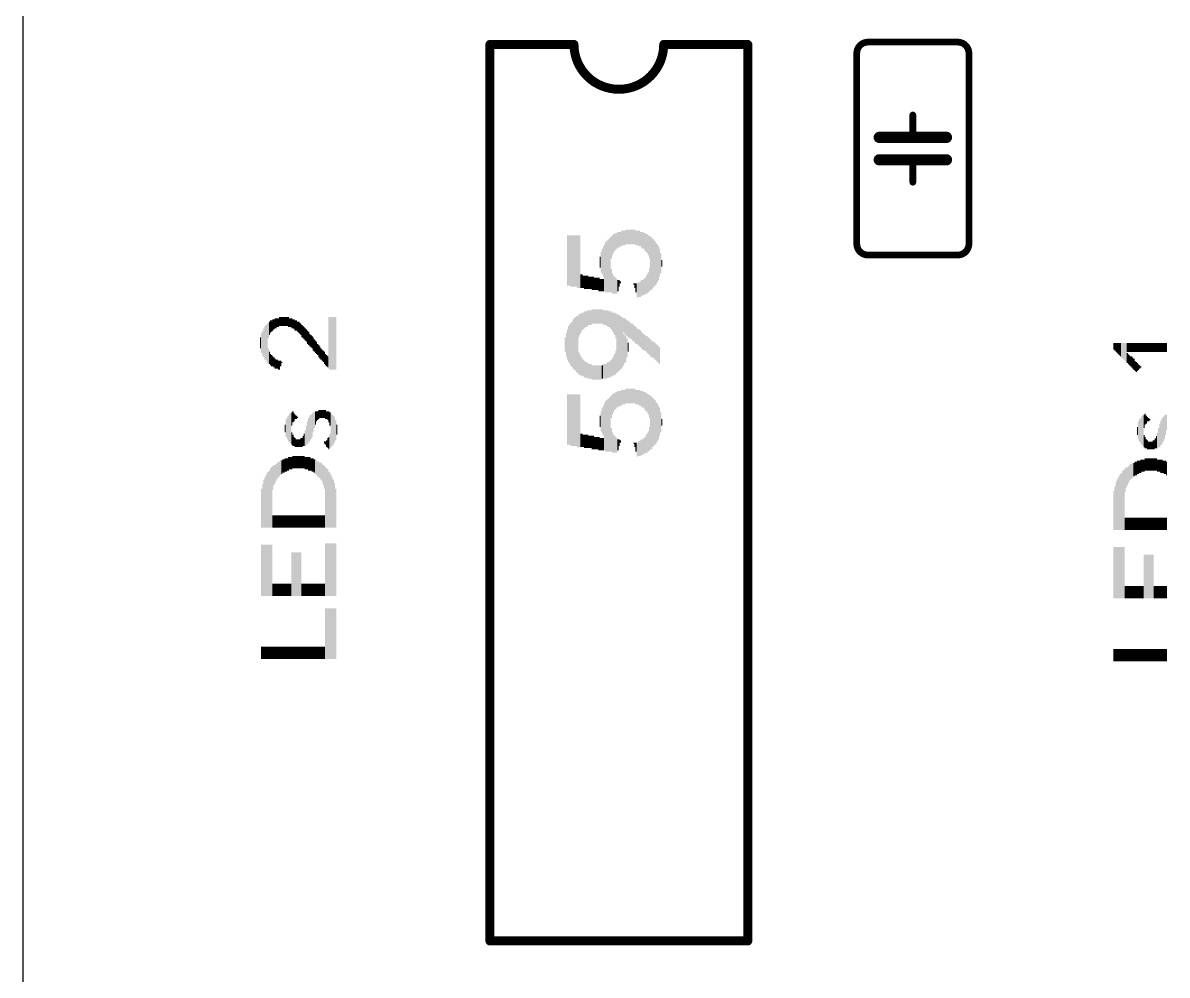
# Model space of a CAD drawing. Extents: x -5 to 130, y -14 to 61.
# Drawn here: x -5 to 20.92, y 23.96 to 45.55 of the extents above; entities that cross this region are included whole.
import ezdxf

# ---------------------------------------------------------------- set-up
doc = ezdxf.new("R2010")
doc.units = 0
for name, color, linetype in [('20', 178, 'CONTINUOUS'), ('21', 251, 'CONTINUOUS'), ('51', 251, 'CONTINUOUS')]:
    doc.layers.add(name, color=color, linetype=linetype)

# ---------------------------------------------------------------- blocks, each defined once
blk = doc.blocks.new('RECT')
blk.add_solid([(-0.5, -0.5), (0.5, -0.5), (-0.5, 0.5), (0.5, 0.5)])

msp = doc.modelspace()

# ---------------------------------------------------------------- linework, layer by layer
at = {"layer": '20'}
msp.add_line((-5, 60), (-5, -3), dxfattribs=at)
at = {"layer": '21'}
for points, const_width in [([(5.579, 45.06), (5.579, 24.74)], 0.2032), ([(5.579, 45.06), (7.484, 45.06)], 0.2032), ([(11.421, 45.06), (9.516, 45.06)], 0.2032), ([(11.421, 24.74), (11.421, 45.06)], 0.2032), ([(14.144, 45.113), (16.176, 45.113)], 0.1524), ([(13.89, 40.541), (13.89, 44.859)], 0.1524), ([(16.43, 44.859), (16.43, 40.541)], 0.1524), ([(15.16, 42.954), (14.398, 42.954)], 0.254), ([(15.16, 42.954), (15.922, 42.954)], 0.254), ([(15.16, 43.081), (15.16, 42.954)], 0.1524), ([(14.398, 42.446), (15.16, 42.446)], 0.254), ([(15.16, 42.446), (15.922, 42.446)], 0.254), ([(15.16, 42.446), (15.16, 42.319)], 0.1524), ([(14.144, 40.287), (16.176, 40.287)], 0.1524), ([(11.421, 24.74), (5.579, 24.74)], 0.2032)]:
    msp.add_lwpolyline(points, dxfattribs=dict(at, const_width=const_width))
for points, const_width in [([(5.6298, 45.06, 1), (5.5282, 45.06)], 0.1016), ([(5.579, 45.1108, 1), (5.579, 45.0092)], 0.1016), ([(7.484, 45.06, 1), (9.516, 45.06)], 0.2032), ([(7.5348, 45.06, 1), (7.4332, 45.06)], 0.1016), ([(7.484, 45.0092, 1), (7.484, 45.1108)], 0.1016), ([(9.516, 45.1108, 1), (9.516, 45.0092)], 0.1016), ([(9.5668, 45.06, 1), (9.4652, 45.06)], 0.1016), ([(11.4718, 45.06, 1), (11.3702, 45.06)], 0.1016), ([(11.421, 45.0092, 1), (11.421, 45.1108)], 0.1016), ([(14.144, 45.113, 0.4142), (13.89, 44.859)], 0.1524), ([(14.144, 45.1511, 1), (14.144, 45.0749)], 0.0762), ([(14.144, 45.0749, 1), (14.144, 45.1511)], 0.0762), ([(16.43, 44.859, 0.4142), (16.176, 45.113)], 0.1524), ([(16.176, 45.1511, 1), (16.176, 45.0749)], 0.0762), ([(16.176, 45.0749, 1), (16.176, 45.1511)], 0.0762), ([(13.9281, 44.859, 1), (13.8519, 44.859)], 0.0762), ([(13.8519, 44.859, 1), (13.9281, 44.859)], 0.0762), ([(16.4681, 44.859, 1), (16.3919, 44.859)], 0.0762), ([(16.3919, 44.859, 1), (16.4681, 44.859)], 0.0762), ([(14.398, 43.0175, 1), (14.398, 42.8905)], 0.127), ([(15.16, 43.0175, 1), (15.16, 42.8905)], 0.127), ([(15.1981, 43.081, 1), (15.1219, 43.081)], 0.0762), ([(15.16, 42.8905, 1), (15.16, 43.0175)], 0.127), ([(15.922, 42.8905, 1), (15.922, 43.0175)], 0.127), ([(15.1219, 42.954, 1), (15.1981, 42.954)], 0.0762), ([(14.398, 42.5095, 1), (14.398, 42.3825)], 0.127), ([(15.16, 42.5095, 1), (15.16, 42.3825)], 0.127), ([(15.1981, 42.446, 1), (15.1219, 42.446)], 0.0762), ([(15.16, 42.3825, 1), (15.16, 42.5095)], 0.127), ([(15.922, 42.3825, 1), (15.922, 42.5095)], 0.127), ([(15.1219, 42.319, 1), (15.1981, 42.319)], 0.0762), ([(13.89, 40.541, 0.4142), (14.144, 40.287)], 0.1524), ([(13.9281, 40.541, 1), (13.8519, 40.541)], 0.0762), ([(13.8519, 40.541, 1), (13.9281, 40.541)], 0.0762), ([(16.176, 40.287, 0.4142), (16.43, 40.541)], 0.1524), ([(16.4681, 40.541, 1), (16.3919, 40.541)], 0.0762), ([(16.3919, 40.541, 1), (16.4681, 40.541)], 0.0762), ([(14.144, 40.3251, 1), (14.144, 40.2489)], 0.0762), ([(14.144, 40.2489, 1), (14.144, 40.3251)], 0.0762), ([(16.176, 40.3251, 1), (16.176, 40.2489)], 0.0762), ([(16.176, 40.2489, 1), (16.176, 40.3251)], 0.0762), ([(5.579, 24.7908, 1), (5.579, 24.6892)], 0.1016), ([(5.5282, 24.74, 1), (5.6298, 24.74)], 0.1016), ([(11.3702, 24.74, 1), (11.4718, 24.74)], 0.1016), ([(11.421, 24.6892, 1), (11.421, 24.7908)], 0.1016)]:
    msp.add_lwpolyline(points, format="xyb", dxfattribs=dict(at, const_width=const_width))
at = {"layer": '51', "const_width": 0.1524}
for points in [[(15.16, 43.462), (15.16, 43.081)], [(15.16, 42.319), (15.16, 41.938)]]:
    msp.add_lwpolyline(points, dxfattribs=at)
at = {"layer": '51', "const_width": 0.0762}
for points in [[(15.1981, 43.462, 1), (15.1219, 43.462)], [(15.1219, 43.081, 1), (15.1981, 43.081)], [(15.1981, 42.319, 1), (15.1219, 42.319)], [(15.1219, 41.938, 1), (15.1981, 41.938)]]:
    msp.add_lwpolyline(points, format="xyb", dxfattribs=at)

# ---------------------------------------------------------------- block references
at = {"layer": '21', "yscale": 0.0254, "rotation": 90}
for p, xscale in [((7.3388, 40.1644), 1.143), ((7.3642, 40.1644), 1.143), ((7.3896, 40.1644), 1.143), ((7.415, 40.1517), 1.1684), ((7.4404, 40.1517), 1.1684), ((7.4658, 40.1517), 1.1684), ((7.4912, 40.1517), 1.1684), ((7.5166, 40.1517), 1.1684), ((7.542, 40.1517), 1.1684), ((7.5674, 40.139), 1.1938), ((7.5928, 40.139), 1.1938), ((7.6182, 40.139), 1.1938), ((8.3294, 40.4565), 0.508), ((8.3548, 40.5073), 0.4572), ((8.3802, 40.5454), 0.4318), ((8.4056, 40.5708), 0.381), ((8.431, 40.5962), 0.381), ((8.4564, 40.6089), 0.3556), ((8.4818, 40.6343), 0.3556), ((8.5072, 40.6343), 0.3556), ((8.5326, 40.647), 0.3302), ((8.558, 40.6597), 0.3556), ((8.5834, 40.6724), 0.3302), ((8.6088, 40.6724), 0.3302), ((8.6342, 40.6724), 0.3302), ((8.6596, 40.6978), 0.3302), ((8.685, 40.6978), 0.3302), ((8.7104, 40.6978), 0.3302), ((8.7358, 40.6978), 0.3302), ((8.7612, 40.6978), 0.3302), ((8.7866, 40.6978), 0.3302), ((8.812, 40.6978), 0.3302), ((8.8374, 40.6978), 0.3302), ((8.8628, 40.6978), 0.3302), ((8.8882, 40.6724), 0.3302), ((8.9136, 40.6724), 0.3302), ((8.939, 40.6724), 0.3302), ((8.9644, 40.6597), 0.3556), ((8.9898, 40.647), 0.3302), ((9.0152, 40.6343), 0.3556), ((9.0406, 40.6216), 0.381), ((9.066, 40.6089), 0.3556), ((9.0914, 40.5835), 0.4064), ((9.1168, 40.5581), 0.4064), ((9.1422, 40.5454), 0.4318), ((9.1676, 40.5073), 0.4572), ((9.193, 40.4565), 0.508), ((9.2184, 40.1009), 1.2192), ((8.1516, 40.139), 0.6858), ((8.177, 39.9993), 1.0668), ((8.2024, 40.012), 1.143), ((8.2278, 40.0247), 1.1684), ((8.2532, 40.0374), 1.1938), ((8.2786, 40.0501), 1.2192), ((8.304, 40.0628), 1.2446), ((9.2438, 40.0882), 1.1938), ((9.2692, 40.1009), 1.1176), ((9.2946, 40.1009), 1.0668), ((9.32, 40.1009), 1.016), ((9.3454, 40.0882), 0.9398), ((9.3708, 40.1009), 0.8636), ((9.3962, 40.1009), 0.762), ((8.0754, 40.1263), 0.254), ((8.1008, 40.1263), 0.4572), ((8.1262, 40.139), 0.5842), ((9.4216, 40.1136), 0.635), ((9.447, 40.1009), 0.4572), ((9.4724, 40.1009), 0.1524), ((8.3294, 39.7072), 0.5334), ((9.193, 39.7326), 0.5334), ((7.6436, 39.6945), 0.3048), ((7.669, 39.6945), 0.3048), ((7.6944, 39.6818), 0.2794), ((7.7198, 39.6691), 0.3048), ((7.7452, 39.6691), 0.3048), ((7.7706, 39.6691), 0.3048), ((7.796, 39.6691), 0.3048), ((7.8214, 39.6564), 0.2794), ((7.8468, 39.6564), 0.2794), ((7.8722, 39.6564), 0.2794), ((7.8976, 39.6437), 0.3048), ((7.923, 39.6437), 0.3048), ((7.9484, 39.631), 0.2794), ((7.9738, 39.631), 0.2794), ((7.9992, 39.631), 0.2794), ((8.0246, 39.631), 0.2794), ((8.05, 39.6183), 0.3048), ((8.0754, 39.6056), 0.2794), ((8.1008, 39.6056), 0.2794), ((8.1262, 39.6056), 0.2794), ((8.1516, 39.6056), 0.2794), ((8.3548, 39.6437), 0.4572), ((8.3802, 39.6183), 0.4064), ((8.4056, 39.6056), 0.381), ((8.431, 39.5929), 0.3556), ((8.4564, 39.5802), 0.3302), ((8.4818, 39.5929), 0.254), ((8.5072, 39.6437), 0.1524), ((8.5326, 39.6691), 0.0508), ((8.939, 39.504), 0.3302), ((8.9644, 39.504), 0.3302), ((8.9898, 39.5167), 0.3556), ((9.0152, 39.5421), 0.3556), ((9.0406, 39.5421), 0.3556), ((9.066, 39.5675), 0.3556), ((9.0914, 39.5802), 0.381), ((9.1168, 39.6183), 0.4064), ((9.1422, 39.631), 0.4318), ((9.1676, 39.6691), 0.4572), ((8.8374, 39.631), 0.0254), ((8.8628, 39.5929), 0.1016), ((8.8882, 39.5421), 0.2032), ((8.9136, 39.4786), 0.3302), ((0.8142, 38.7797), 0.2032), ((0.8396, 38.7797), 0.2032), ((0.865, 38.7797), 0.2032), ((0.8904, 38.7797), 0.2032), ((0.9158, 38.7797), 0.2032), ((0.9412, 38.7797), 0.2032), ((0.9666, 38.7797), 0.2032), ((0.992, 38.7797), 0.2032), ((1.0174, 38.767), 0.2286), ((1.9318, 38.2971), 1.1684), ((1.9572, 38.2844), 1.1938), ((1.9826, 38.2844), 1.1938), ((2.008, 38.2844), 1.1938), ((2.0334, 38.2844), 1.1938), ((2.0588, 38.2844), 1.1938), ((2.0842, 38.2844), 1.1938), ((7.5166, 38.2721), 1.2192), ((7.542, 38.2721), 1.27), ((7.5674, 38.2594), 1.2954), ((7.5928, 38.6785), 0.508), ((7.6182, 38.7166), 0.4826), ((7.6436, 38.742), 0.4318), ((7.669, 38.7801), 0.4064), ((7.6944, 38.7928), 0.381), ((7.7198, 38.8182), 0.381), ((7.7452, 38.8309), 0.3556), ((7.7706, 38.8309), 0.3556), ((7.796, 38.8563), 0.3556), ((7.8214, 38.869), 0.3302), ((7.8468, 38.869), 0.3302), ((7.8722, 38.869), 0.3302), ((7.8976, 38.8944), 0.3302), ((7.923, 38.8944), 0.3302), ((7.9484, 38.8944), 0.3302), ((7.9738, 38.8944), 0.3302), ((7.9992, 38.8944), 0.3302), ((8.0246, 38.8944), 0.3302), ((8.05, 38.8944), 0.3302), ((8.0754, 38.8944), 0.3302), ((8.1008, 38.8944), 0.3302), ((8.1262, 38.8944), 0.3302), ((8.1516, 38.869), 0.3302), ((8.177, 38.869), 0.3302), ((8.2024, 38.869), 0.3302), ((8.2278, 38.8563), 0.3556), ((8.2532, 38.8436), 0.381), ((8.2786, 38.8309), 0.3556), ((8.304, 38.8182), 0.381), ((8.3294, 38.8055), 0.4064), ((8.3548, 38.7674), 0.4318), ((8.3802, 38.7547), 0.4572), ((8.4056, 38.7293), 0.508), ((8.431, 38.6785), 0.5588), ((8.4564, 38.2848), 1.3462), ((8.4818, 38.2848), 1.2954), ((8.5072, 38.2975), 1.27), ((8.5326, 38.2975), 1.2192), ((8.558, 38.2975), 1.1684), ((8.5834, 38.3102), 1.143), ((0.4586, 38.2971), 0.6604), ((0.484, 38.2971), 0.762), ((0.5094, 38.2971), 0.8128), ((0.5348, 38.2844), 0.889), ((0.5602, 38.5765), 0.3556), ((0.5856, 38.6273), 0.3048), ((0.611, 38.6654), 0.2794), ((0.6364, 38.6781), 0.254), ((0.6618, 38.7035), 0.254), ((0.6872, 38.7162), 0.2286), ((0.7126, 38.7416), 0.2286), ((0.738, 38.7416), 0.2286), ((0.7634, 38.7543), 0.2032), ((0.7888, 38.7543), 0.2032), ((1.0428, 38.7543), 0.2032), ((1.0682, 38.7543), 0.2032), ((1.0936, 38.7416), 0.2286), ((1.119, 38.7289), 0.2032), ((1.1444, 38.7162), 0.2286), ((1.1698, 38.6908), 0.2286), ((1.1952, 38.6908), 0.2286), ((1.2206, 38.6654), 0.2286), ((1.246, 38.6527), 0.254), ((1.2714, 38.6273), 0.254), ((1.2968, 38.6019), 0.254), ((1.3222, 38.5638), 0.2794), ((1.3476, 38.5384), 0.2794), ((1.373, 38.513), 0.2794), ((1.3984, 38.4876), 0.2794), ((7.3642, 38.2721), 0.8128), ((7.3896, 38.2721), 0.9144), ((7.415, 38.2594), 0.9906), ((7.4404, 38.2594), 1.0414), ((7.4658, 38.2721), 1.1176), ((7.4912, 38.2721), 1.1684), ((8.6088, 38.6912), 0.3302), ((8.6342, 38.6785), 0.3556), ((8.6596, 38.6531), 0.3556), ((8.685, 38.6277), 0.3556), ((8.7104, 38.615), 0.381), ((8.7358, 38.5896), 0.381), ((8.7612, 38.5769), 0.3556), ((8.7866, 38.5515), 0.3556), ((8.812, 38.5388), 0.381), ((8.8374, 38.5134), 0.381), ((8.8628, 38.488), 0.381), ((8.8882, 38.4626), 0.381), ((8.9136, 38.4499), 0.3556), ((0.3824, 38.2971), 0.254), ((0.4078, 38.2971), 0.4572), ((0.4332, 38.2844), 0.5842), ((1.4238, 38.4622), 0.2794), ((1.4492, 38.4241), 0.3048), ((1.4746, 38.3987), 0.3048), ((1.5, 38.3606), 0.2794), ((1.5254, 38.3352), 0.2794), ((1.5508, 38.3098), 0.2794), ((1.5762, 38.2717), 0.3048), ((1.6016, 38.2336), 0.2794), ((7.288, 38.2594), 0.3302), ((7.3134, 38.2594), 0.5334), ((7.3388, 38.2594), 0.6858), ((8.6088, 38.1451), 0.7112), ((8.6342, 38.1578), 0.635), ((8.6596, 38.1578), 0.5842), ((8.685, 38.1832), 0.4318), ((8.939, 38.4245), 0.3556), ((8.9644, 38.4118), 0.381), ((8.9898, 38.3864), 0.381), ((9.0152, 38.361), 0.381), ((9.0406, 38.3356), 0.381), ((9.066, 38.3102), 0.381), ((9.0914, 38.2975), 0.3556), ((9.1168, 38.2721), 0.3556), ((9.1422, 38.2594), 0.381), ((9.1676, 38.234), 0.381), ((9.193, 38.2086), 0.381), ((9.2184, 38.1832), 0.381), ((0.5602, 37.9923), 0.3556), ((1.627, 38.2082), 0.2794), ((1.6524, 38.1828), 0.2794), ((1.6778, 38.1447), 0.254), ((1.7032, 38.1066), 0.2794), ((1.7286, 38.0812), 0.2794), ((1.754, 38.0431), 0.254), ((1.7794, 38.0177), 0.254), ((1.8048, 37.9923), 0.254), ((8.431, 37.853), 0.5334), ((8.7104, 38.1959), 0.2032), ((9.2438, 38.1578), 0.381), ((9.2692, 38.1451), 0.3556), ((9.2946, 38.1324), 0.381), ((9.32, 38.107), 0.381), ((9.3454, 38.0816), 0.381), ((9.3708, 38.0562), 0.381), ((9.3962, 38.0308), 0.381), ((9.4216, 38.0054), 0.381), ((19.7132, 38.2179), 0.1524), ((19.7386, 38.2052), 0.1778), ((19.764, 38.1925), 0.2032), ((19.7894, 38.1798), 0.2286), ((19.8148, 38.1671), 0.254), ((19.8402, 38.1544), 0.2794), ((19.8656, 38.1417), 0.3048), ((19.891, 38.129), 0.3302), ((19.9164, 38.1163), 0.3556), ((19.9418, 38.1036), 0.381), ((19.9672, 38.0909), 0.4064), ((19.9926, 38.0782), 0.4318), ((20.018, 38.1925), 0.2032), ((20.0434, 38.1925), 0.2032), ((20.0688, 38.1925), 0.2032), ((20.0942, 38.1925), 0.2032), ((20.1196, 38.1925), 0.2032), ((20.145, 38.1925), 0.2032), ((20.1704, 38.1925), 0.2032), ((20.1958, 38.1925), 0.2032), ((20.2212, 38.1925), 0.2032), ((20.2466, 38.1925), 0.2032), ((20.272, 38.1925), 0.2032), ((20.2974, 38.1925), 0.2032), ((20.3228, 38.1925), 0.2032), ((20.3482, 38.1925), 0.2032), ((20.3736, 38.1925), 0.2032), ((20.399, 38.1925), 0.2032), ((20.4244, 38.1925), 0.2032), ((20.4498, 38.1925), 0.2032), ((20.4752, 38.1925), 0.2032), ((20.5006, 38.1925), 0.2032), ((20.526, 38.1925), 0.2032), ((20.5514, 38.1925), 0.2032), ((20.5768, 38.1925), 0.2032), ((20.6022, 38.1925), 0.2032), ((20.6276, 38.1925), 0.2032), ((20.653, 38.1925), 0.2032), ((20.6784, 38.1925), 0.2032), ((20.7038, 38.1925), 0.2032), ((20.7292, 38.1925), 0.2032), ((20.7546, 38.1925), 0.2032), ((20.78, 38.1925), 0.2032), ((20.8054, 38.1925), 0.2032), ((20.8308, 38.1925), 0.2032), ((20.8562, 38.1925), 0.2032), ((20.8816, 38.1925), 0.2032), ((20.907, 38.1925), 0.2032), ((0.5856, 37.9542), 0.2794), ((0.611, 37.9161), 0.254), ((0.6364, 37.8907), 0.254), ((0.6618, 37.878), 0.2286), ((0.6872, 37.8526), 0.2286), ((0.7126, 37.8272), 0.2286), ((0.738, 37.8145), 0.2032), ((0.7634, 37.8145), 0.2032), ((0.7888, 37.7891), 0.2032), ((0.8142, 37.7891), 0.2032), ((0.8396, 37.8272), 0.127), ((0.865, 37.8526), 0.0254), ((1.8302, 37.9542), 0.2794), ((1.8556, 37.9161), 0.254), ((1.881, 37.8907), 0.254), ((1.9064, 37.8653), 0.254), ((7.5928, 37.8403), 0.508), ((7.6182, 37.8022), 0.4826), ((7.6436, 37.7768), 0.4318), ((7.669, 37.7387), 0.4064), ((7.6944, 37.726), 0.381), ((7.7198, 37.7006), 0.381), ((7.7452, 37.6879), 0.3556), ((7.7706, 37.6879), 0.3556), ((8.2532, 37.6879), 0.3556), ((8.2786, 37.6879), 0.3556), ((8.304, 37.7006), 0.381), ((8.3294, 37.726), 0.381), ((8.3548, 37.7387), 0.4064), ((8.3802, 37.7768), 0.4318), ((8.4056, 37.8022), 0.4826), ((20.018, 37.9512), 0.2286), ((20.0434, 37.9258), 0.2286), ((20.0688, 37.9004), 0.2286), ((20.0942, 37.875), 0.2286), ((20.1196, 37.8623), 0.254), ((20.145, 37.8369), 0.254), ((20.1704, 37.8115), 0.254), ((20.1958, 37.7734), 0.2286), ((20.2212, 37.748), 0.2286), ((7.796, 37.6625), 0.3556), ((7.8214, 37.6498), 0.3302), ((7.8468, 37.6498), 0.3302), ((7.8722, 37.6498), 0.3302), ((7.8976, 37.6244), 0.3302), ((7.923, 37.6244), 0.3302), ((7.9484, 37.6244), 0.3302), ((7.9738, 37.6244), 0.3302), ((7.9992, 37.6244), 0.3302), ((8.0246, 37.6244), 0.3302), ((8.05, 37.6244), 0.3302), ((8.0754, 37.6244), 0.3302), ((8.1008, 37.6244), 0.3302), ((8.1262, 37.6371), 0.3048), ((8.1516, 37.6498), 0.3302), ((8.177, 37.6498), 0.3302), ((8.2024, 37.6498), 0.3302), ((8.2278, 37.6625), 0.3556), ((20.2466, 37.748), 0.1778), ((20.272, 37.748), 0.127), ((20.2974, 37.748), 0.0762), ((20.3228, 37.748), 0.0254), ((7.3388, 36.5576), 1.143), ((7.3642, 36.5576), 1.143), ((7.3896, 36.5576), 1.143), ((7.415, 36.5449), 1.1684), ((7.4404, 36.5449), 1.1684), ((7.4658, 36.5449), 1.1684), ((7.4912, 36.5449), 1.1684), ((7.5166, 36.5449), 1.1684), ((7.542, 36.5449), 1.1684), ((7.5674, 36.5322), 1.1938), ((7.5928, 36.5322), 1.1938), ((7.6182, 36.5322), 1.1938), ((8.304, 36.456), 1.2446), ((8.3294, 36.8497), 0.508), ((8.3548, 36.9005), 0.4572), ((8.3802, 36.9386), 0.4318), ((8.4056, 36.964), 0.381), ((8.431, 36.9894), 0.381), ((8.4564, 37.0021), 0.3556), ((8.4818, 37.0275), 0.3556), ((8.5072, 37.0275), 0.3556), ((8.5326, 37.0402), 0.3302), ((8.558, 37.0529), 0.3556), ((8.5834, 37.0656), 0.3302), ((8.6088, 37.0656), 0.3302), ((8.6342, 37.0656), 0.3302), ((8.6596, 37.091), 0.3302), ((8.685, 37.091), 0.3302), ((8.7104, 37.091), 0.3302), ((8.7358, 37.091), 0.3302), ((8.7612, 37.091), 0.3302), ((8.7866, 37.091), 0.3302), ((8.812, 37.091), 0.3302), ((8.8374, 37.091), 0.3302), ((8.8628, 37.091), 0.3302), ((8.8882, 37.0656), 0.3302), ((8.9136, 37.0656), 0.3302), ((8.939, 37.0656), 0.3302), ((8.9644, 37.0529), 0.3556), ((8.9898, 37.0402), 0.3302), ((9.0152, 37.0275), 0.3556), ((9.0406, 37.0148), 0.381), ((9.066, 37.0021), 0.3556), ((9.0914, 36.9767), 0.4064), ((9.1168, 36.9513), 0.4064), ((9.1422, 36.9386), 0.4318), ((9.1676, 36.9005), 0.4572), ((9.193, 36.8497), 0.508), ((9.2184, 36.4941), 1.2192), ((9.2438, 36.4814), 1.1938), ((8.1262, 36.5322), 0.5842), ((8.1516, 36.5322), 0.6858), ((8.177, 36.3925), 1.0668), ((8.2024, 36.4052), 1.143), ((8.2278, 36.4179), 1.1684), ((8.2532, 36.4306), 1.1938), ((8.2786, 36.4433), 1.2192), ((9.2692, 36.4941), 1.1176), ((9.2946, 36.4941), 1.0668), ((9.32, 36.4941), 1.016), ((9.3454, 36.4814), 0.9398), ((9.3708, 36.4941), 0.8636), ((9.3962, 36.4941), 0.762), ((9.4216, 36.5068), 0.635), ((0.9666, 36.3667), 0.4064), ((0.992, 36.3667), 0.508), ((1.0174, 36.354), 0.5842), ((1.0428, 36.3667), 0.6604), ((1.0682, 36.354), 0.6858), ((1.0936, 36.5699), 0.3048), ((1.119, 36.6207), 0.254), ((1.1444, 36.608), 0.1778), ((1.1698, 36.6207), 0.1016), ((1.1952, 36.608), 0.0762), ((1.2206, 36.608), 0.0254), ((1.4746, 36.3159), 0.5588), ((1.5, 36.354), 0.5842), ((1.5254, 36.3921), 0.5588), ((1.5508, 36.4302), 0.5334), ((1.5762, 36.4937), 0.4572), ((1.6016, 36.5445), 0.3556), ((1.627, 36.5953), 0.3048), ((1.6524, 36.6334), 0.2286), ((1.6778, 36.6461), 0.2032), ((1.7032, 36.6715), 0.2032), ((1.7286, 36.6842), 0.1778), ((1.754, 36.6842), 0.1778), ((1.7794, 36.6842), 0.1778), ((1.8048, 36.6842), 0.1778), ((1.8302, 36.6842), 0.1778), ((1.8556, 36.6715), 0.2032), ((1.881, 36.6588), 0.1778), ((1.9064, 36.6461), 0.2032), ((1.9318, 36.6207), 0.254), ((1.9572, 36.5699), 0.3048), ((1.9826, 36.3159), 0.762), ((2.008, 36.3159), 0.7112), ((2.0334, 36.3159), 0.6604), ((2.0588, 36.3286), 0.5842), ((8.0754, 36.5195), 0.254), ((8.1008, 36.5195), 0.4572), ((9.447, 36.4941), 0.4572), ((9.4724, 36.4941), 0.1524), ((20.2974, 36.3129), 0.508), ((20.3228, 36.3002), 0.5842), ((20.3482, 36.3129), 0.6604), ((20.3736, 36.3002), 0.6858), ((20.399, 36.5161), 0.3048), ((20.4244, 36.5669), 0.254), ((20.4498, 36.5542), 0.1778), ((20.4752, 36.5669), 0.1016), ((20.5006, 36.5542), 0.0762), ((20.526, 36.5542), 0.0254), ((20.8054, 36.3002), 0.5842), ((20.8308, 36.3383), 0.5588), ((20.8562, 36.3764), 0.5334), ((20.8816, 36.4399), 0.4572), ((20.907, 36.4907), 0.3556), ((0.9412, 36.354), 0.1778), ((1.3984, 36.1381), 0.3556), ((1.4238, 36.2016), 0.4318), ((1.4492, 36.2524), 0.5334), ((2.0842, 36.3159), 0.4572), ((2.1096, 36.3286), 0.2286), ((8.3294, 36.1004), 0.5334), ((9.1676, 36.0623), 0.4572), ((9.193, 36.1258), 0.5334), ((20.2466, 36.3002), 0.1778), ((20.272, 36.3129), 0.4064), ((20.7292, 36.1478), 0.4318), ((20.7546, 36.1986), 0.5334), ((20.78, 36.2621), 0.5588), ((1.0936, 36.1254), 0.2794), ((1.119, 36.0873), 0.254), ((1.1444, 36.0619), 0.2032), ((1.1698, 36.0365), 0.2032), ((1.1952, 36.0238), 0.1778), ((1.2206, 36.0238), 0.1778), ((1.246, 36.0238), 0.1778), ((1.2714, 36.0238), 0.1778), ((1.2968, 36.0365), 0.2032), ((1.3222, 36.0365), 0.2032), ((1.3476, 36.0746), 0.2286), ((1.373, 36.1), 0.2794), ((1.8302, 36.0365), 0.0508), ((1.8556, 36.0238), 0.0762), ((1.881, 36.0111), 0.1524), ((1.9064, 36.0238), 0.2286), ((1.9318, 36.0238), 0.2794), ((1.9572, 36.0746), 0.3302), ((7.6436, 36.0877), 0.3048), ((7.669, 36.0877), 0.3048), ((7.6944, 36.075), 0.2794), ((7.7198, 36.0623), 0.3048), ((7.7452, 36.0623), 0.3048), ((7.7706, 36.0623), 0.3048), ((7.796, 36.0623), 0.3048), ((7.8214, 36.0496), 0.2794), ((7.8468, 36.0496), 0.2794), ((7.8722, 36.0496), 0.2794), ((7.8976, 36.0369), 0.3048), ((7.923, 36.0369), 0.3048), ((7.9484, 36.0242), 0.2794), ((7.9738, 36.0242), 0.2794), ((7.9992, 36.0242), 0.2794), ((8.0246, 36.0242), 0.2794), ((8.05, 36.0115), 0.3048), ((8.0754, 35.9988), 0.2794), ((8.1008, 35.9988), 0.2794), ((8.1262, 35.9988), 0.2794), ((8.1516, 35.9988), 0.2794), ((8.3548, 36.0369), 0.4572), ((8.3802, 36.0115), 0.4064), ((8.4056, 35.9988), 0.381), ((8.431, 35.9861), 0.3556), ((8.4564, 35.9734), 0.3302), ((8.4818, 35.9861), 0.254), ((8.5072, 36.0369), 0.1524), ((8.5326, 36.0623), 0.0508), ((8.8374, 36.0242), 0.0254), ((8.8628, 35.9861), 0.1016), ((8.8882, 35.9353), 0.2032), ((8.9136, 35.8718), 0.3302), ((8.939, 35.8972), 0.3302), ((8.9644, 35.8972), 0.3302), ((8.9898, 35.9099), 0.3556), ((9.0152, 35.9353), 0.3556), ((9.0406, 35.9353), 0.3556), ((9.066, 35.9607), 0.3556), ((9.0914, 35.9734), 0.381), ((9.1168, 36.0115), 0.4064), ((9.1422, 36.0242), 0.4318), ((20.399, 36.0716), 0.2794), ((20.4244, 36.0335), 0.254), ((20.4498, 36.0081), 0.2032), ((20.4752, 35.9827), 0.2032), ((20.5006, 35.97), 0.1778), ((20.526, 35.97), 0.1778), ((20.5514, 35.97), 0.1778), ((20.5768, 35.97), 0.1778), ((20.6022, 35.9827), 0.2032), ((20.6276, 35.9827), 0.2032), ((20.653, 36.0208), 0.2286), ((20.6784, 36.0462), 0.2794), ((20.7038, 36.0843), 0.3556), ((0.6872, 35.2999), 0.4572), ((0.7126, 35.3253), 0.4064), ((0.738, 35.3634), 0.381), ((0.7634, 35.4015), 0.3556), ((0.7888, 35.4269), 0.3556), ((0.8142, 35.4396), 0.3302), ((0.8396, 35.465), 0.3302), ((0.865, 35.4777), 0.3048), ((0.8904, 35.5031), 0.3048), ((0.9158, 35.5031), 0.3048), ((0.9412, 35.5285), 0.3048), ((0.9666, 35.5285), 0.3048), ((0.992, 35.5412), 0.2794), ((1.0174, 35.5539), 0.3048), ((1.0428, 35.5666), 0.2794), ((1.0682, 35.5666), 0.2794), ((1.0936, 35.5666), 0.2794), ((1.119, 35.592), 0.2794), ((1.1444, 35.592), 0.2794), ((1.1698, 35.592), 0.2794), ((1.1952, 35.592), 0.2794), ((1.2206, 35.592), 0.2794), ((1.246, 35.592), 0.2794), ((1.2714, 35.592), 0.2794), ((1.2968, 35.592), 0.2794), ((1.3222, 35.592), 0.2794), ((1.3476, 35.592), 0.2794), ((1.373, 35.592), 0.2794), ((1.3984, 35.5666), 0.2794), ((1.4238, 35.5666), 0.2794), ((1.4492, 35.5666), 0.2794), ((1.4746, 35.5539), 0.3048), ((1.5, 35.5539), 0.3048), ((1.5254, 35.5412), 0.2794), ((1.5508, 35.5285), 0.3048), ((1.5762, 35.5285), 0.3048), ((1.6016, 35.5031), 0.3048), ((1.627, 35.4904), 0.3302), ((1.6524, 35.465), 0.3302), ((1.6778, 35.4396), 0.3302), ((1.7032, 35.4269), 0.3556), ((1.7286, 35.4015), 0.3556), ((1.754, 35.3888), 0.381), ((1.7794, 35.3507), 0.4064), ((1.8048, 35.2999), 0.4572), ((20.0688, 35.3477), 0.3556), ((20.0942, 35.3731), 0.3556), ((20.1196, 35.3858), 0.3302), ((20.145, 35.4112), 0.3302), ((20.1704, 35.4239), 0.3048), ((20.1958, 35.4493), 0.3048), ((20.2212, 35.4493), 0.3048), ((20.2466, 35.4747), 0.3048), ((20.272, 35.4747), 0.3048), ((20.2974, 35.4874), 0.2794), ((20.3228, 35.5001), 0.3048), ((20.3482, 35.5128), 0.2794), ((20.3736, 35.5128), 0.2794), ((20.399, 35.5128), 0.2794), ((20.4244, 35.5382), 0.2794), ((20.4498, 35.5382), 0.2794), ((20.4752, 35.5382), 0.2794), ((20.5006, 35.5382), 0.2794), ((20.526, 35.5382), 0.2794), ((20.5514, 35.5382), 0.2794), ((20.5768, 35.5382), 0.2794), ((20.6022, 35.5382), 0.2794), ((20.6276, 35.5382), 0.2794), ((20.653, 35.5382), 0.2794), ((20.6784, 35.5382), 0.2794), ((20.7038, 35.5128), 0.2794), ((20.7292, 35.5128), 0.2794), ((20.7546, 35.5128), 0.2794), ((20.78, 35.5001), 0.3048), ((20.8054, 35.5001), 0.3048), ((20.8308, 35.4874), 0.2794), ((20.8562, 35.4747), 0.3048), ((20.8816, 35.4747), 0.3048), ((20.907, 35.4493), 0.3048), ((0.5094, 34.703), 1.1938), ((0.5348, 34.7284), 1.2446), ((0.5602, 34.7411), 1.27), ((0.5856, 34.7538), 1.2954), ((0.611, 34.7792), 1.3462), ((0.6364, 34.7919), 1.3716), ((0.6618, 35.2364), 0.5334), ((1.8302, 35.2491), 0.508), ((1.8556, 34.7919), 1.3716), ((1.881, 34.7792), 1.3462), ((1.9064, 34.7665), 1.3208), ((1.9318, 34.7411), 1.27), ((1.9572, 34.7284), 1.2446), ((1.9826, 34.703), 1.1938), ((19.8402, 34.6746), 1.2446), ((19.8656, 34.6873), 1.27), ((19.891, 34.7), 1.2954), ((19.9164, 34.7254), 1.3462), ((19.9418, 34.7381), 1.3716), ((19.9672, 35.1826), 0.5334), ((19.9926, 35.2461), 0.4572), ((20.018, 35.2715), 0.4064), ((20.0434, 35.3096), 0.381), ((0.4078, 34.5506), 0.889), ((0.4332, 34.6014), 0.9906), ((0.4586, 34.6522), 1.0922), ((0.484, 34.6776), 1.143), ((2.008, 34.6776), 1.143), ((2.0334, 34.6522), 1.0922), ((2.0588, 34.6141), 1.016), ((2.0842, 34.5506), 0.889), ((19.7386, 34.5476), 0.9906), ((19.764, 34.5984), 1.0922), ((19.7894, 34.6238), 1.143), ((19.8148, 34.6492), 1.1938), ((19.7132, 34.4968), 0.889), ((0.6618, 34.2458), 0.2794), ((0.6872, 34.2458), 0.2794), ((0.7126, 34.2458), 0.2794), ((0.738, 34.2458), 0.2794), ((0.7634, 34.2458), 0.2794), ((0.7888, 34.2458), 0.2794), ((0.8142, 34.2458), 0.2794), ((0.8396, 34.2458), 0.2794), ((0.865, 34.2458), 0.2794), ((0.8904, 34.2458), 0.2794), ((0.9158, 34.2458), 0.2794), ((0.9412, 34.2458), 0.2794), ((0.9666, 34.2458), 0.2794), ((0.992, 34.2458), 0.2794), ((1.0174, 34.2458), 0.2794), ((1.0428, 34.2458), 0.2794), ((1.0682, 34.2458), 0.2794), ((1.0936, 34.2458), 0.2794), ((1.119, 34.2458), 0.2794), ((1.1444, 34.2458), 0.2794), ((1.1698, 34.2458), 0.2794), ((1.1952, 34.2458), 0.2794), ((1.2206, 34.2458), 0.2794), ((1.246, 34.2458), 0.2794), ((1.2714, 34.2458), 0.2794), ((1.2968, 34.2458), 0.2794), ((1.3222, 34.2458), 0.2794), ((1.3476, 34.2458), 0.2794), ((1.373, 34.2458), 0.2794), ((1.3984, 34.2458), 0.2794), ((1.4238, 34.2458), 0.2794), ((1.4492, 34.2458), 0.2794), ((1.4746, 34.2458), 0.2794), ((1.5, 34.2458), 0.2794), ((1.5254, 34.2458), 0.2794), ((1.5508, 34.2458), 0.2794), ((1.5762, 34.2458), 0.2794), ((1.6016, 34.2458), 0.2794), ((1.627, 34.2458), 0.2794), ((1.6524, 34.2458), 0.2794), ((1.6778, 34.2458), 0.2794), ((1.7032, 34.2458), 0.2794), ((1.7286, 34.2458), 0.2794), ((1.754, 34.2458), 0.2794), ((1.7794, 34.2458), 0.2794), ((1.8048, 34.2458), 0.2794), ((1.8302, 34.2458), 0.2794), ((19.9672, 34.192), 0.2794), ((19.9926, 34.192), 0.2794), ((20.018, 34.192), 0.2794), ((20.0434, 34.192), 0.2794), ((20.0688, 34.192), 0.2794), ((20.0942, 34.192), 0.2794), ((20.1196, 34.192), 0.2794), ((20.145, 34.192), 0.2794), ((20.1704, 34.192), 0.2794), ((20.1958, 34.192), 0.2794), ((20.2212, 34.192), 0.2794), ((20.2466, 34.192), 0.2794), ((20.272, 34.192), 0.2794), ((20.2974, 34.192), 0.2794), ((20.3228, 34.192), 0.2794), ((20.3482, 34.192), 0.2794), ((20.3736, 34.192), 0.2794), ((20.399, 34.192), 0.2794), ((20.4244, 34.192), 0.2794), ((20.4498, 34.192), 0.2794), ((20.4752, 34.192), 0.2794), ((20.5006, 34.192), 0.2794), ((20.526, 34.192), 0.2794), ((20.5514, 34.192), 0.2794), ((20.5768, 34.192), 0.2794), ((20.6022, 34.192), 0.2794), ((20.6276, 34.192), 0.2794), ((20.653, 34.192), 0.2794), ((20.6784, 34.192), 0.2794), ((20.7038, 34.192), 0.2794), ((20.7292, 34.192), 0.2794), ((20.7546, 34.192), 0.2794), ((20.78, 34.192), 0.2794), ((20.8054, 34.192), 0.2794), ((20.8308, 34.192), 0.2794), ((20.8562, 34.192), 0.2794), ((20.8816, 34.192), 0.2794), ((20.907, 34.192), 0.2794), ((0.4078, 33.1409), 1.1684), ((0.4332, 33.1409), 1.1684), ((0.4586, 33.1409), 1.1684), ((0.484, 33.1409), 1.1684), ((0.5094, 33.1409), 1.1684), ((0.5348, 33.1409), 1.1684), ((0.5602, 33.1409), 1.1684), ((0.5856, 33.1409), 1.1684), ((0.611, 33.1409), 1.1684), ((0.6364, 33.1409), 1.1684), ((1.8556, 33.1536), 1.1938), ((1.881, 33.1536), 1.1938), ((1.9064, 33.1536), 1.1938), ((1.9318, 33.1536), 1.1938), ((1.9572, 33.1536), 1.1938), ((1.9826, 33.1536), 1.1938), ((2.008, 33.1536), 1.1938), ((2.0334, 33.1536), 1.1938), ((2.0588, 33.1536), 1.1938), ((2.0842, 33.1536), 1.1938), ((1.0936, 33.052), 0.9906), ((1.119, 33.052), 0.9906), ((1.1444, 33.052), 0.9906), ((1.1698, 33.052), 0.9906), ((1.1952, 33.052), 0.9906), ((1.2206, 33.052), 0.9906), ((1.246, 33.052), 0.9906), ((1.2714, 33.052), 0.9906), ((1.2968, 33.052), 0.9906), ((19.7132, 33.0871), 1.1684), ((19.7386, 33.0871), 1.1684), ((19.764, 33.0871), 1.1684), ((19.7894, 33.0871), 1.1684), ((19.8148, 33.0871), 1.1684), ((19.8402, 33.0871), 1.1684), ((19.8656, 33.0871), 1.1684), ((19.891, 33.0871), 1.1684), ((19.9164, 33.0871), 1.1684), ((19.9418, 33.0871), 1.1684), ((20.399, 32.9982), 0.9906), ((20.4244, 32.9982), 0.9906), ((20.4498, 32.9982), 0.9906), ((20.4752, 32.9982), 0.9906), ((20.5006, 32.9982), 0.9906), ((20.526, 32.9982), 0.9906), ((20.5514, 32.9982), 0.9906), ((20.5768, 32.9982), 0.9906), ((20.6022, 32.9982), 0.9906), ((0.6618, 32.6964), 0.2794), ((0.6872, 32.6964), 0.2794), ((0.7126, 32.6964), 0.2794), ((0.738, 32.6964), 0.2794), ((0.7634, 32.6964), 0.2794), ((0.7888, 32.6964), 0.2794), ((0.8142, 32.6964), 0.2794), ((0.8396, 32.6964), 0.2794), ((0.865, 32.6964), 0.2794), ((0.8904, 32.6964), 0.2794), ((0.9158, 32.6964), 0.2794), ((0.9412, 32.6964), 0.2794), ((0.9666, 32.6964), 0.2794), ((0.992, 32.6964), 0.2794), ((1.0174, 32.6964), 0.2794), ((1.0428, 32.6964), 0.2794), ((1.0682, 32.6964), 0.2794), ((1.3222, 32.6964), 0.2794), ((1.3476, 32.6964), 0.2794), ((1.373, 32.6964), 0.2794), ((1.3984, 32.6964), 0.2794), ((1.4238, 32.6964), 0.2794), ((1.4492, 32.6964), 0.2794), ((1.4746, 32.6964), 0.2794), ((1.5, 32.6964), 0.2794), ((1.5254, 32.6964), 0.2794), ((1.5508, 32.6964), 0.2794), ((1.5762, 32.6964), 0.2794), ((1.6016, 32.6964), 0.2794), ((1.627, 32.6964), 0.2794), ((1.6524, 32.6964), 0.2794), ((1.6778, 32.6964), 0.2794), ((1.7032, 32.6964), 0.2794), ((1.7286, 32.6964), 0.2794), ((1.754, 32.6964), 0.2794), ((1.7794, 32.6964), 0.2794), ((1.8048, 32.6964), 0.2794), ((1.8302, 32.6964), 0.2794), ((19.9672, 32.6426), 0.2794), ((19.9926, 32.6426), 0.2794), ((20.018, 32.6426), 0.2794), ((20.0434, 32.6426), 0.2794), ((20.0688, 32.6426), 0.2794), ((20.0942, 32.6426), 0.2794), ((20.1196, 32.6426), 0.2794), ((20.145, 32.6426), 0.2794), ((20.1704, 32.6426), 0.2794), ((20.1958, 32.6426), 0.2794), ((20.2212, 32.6426), 0.2794), ((20.2466, 32.6426), 0.2794), ((20.272, 32.6426), 0.2794), ((20.2974, 32.6426), 0.2794), ((20.3228, 32.6426), 0.2794), ((20.3482, 32.6426), 0.2794), ((20.3736, 32.6426), 0.2794), ((20.6276, 32.6426), 0.2794), ((20.653, 32.6426), 0.2794), ((20.6784, 32.6426), 0.2794), ((20.7038, 32.6426), 0.2794), ((20.7292, 32.6426), 0.2794), ((20.7546, 32.6426), 0.2794), ((20.78, 32.6426), 0.2794), ((20.8054, 32.6426), 0.2794), ((20.8308, 32.6426), 0.2794), ((20.8562, 32.6426), 0.2794), ((20.8816, 32.6426), 0.2794), ((20.907, 32.6426), 0.2794), ((1.8556, 31.7058), 1.143), ((1.881, 31.7058), 1.143), ((1.9064, 31.7058), 1.143), ((1.9318, 31.7058), 1.143), ((1.9572, 31.7058), 1.143), ((1.9826, 31.7058), 1.143), ((2.008, 31.7058), 1.143), ((2.0334, 31.7058), 1.143), ((2.0588, 31.7058), 1.143), ((2.0842, 31.7058), 1.143), ((0.4078, 31.274), 0.2794), ((0.4332, 31.274), 0.2794), ((0.4586, 31.274), 0.2794), ((0.484, 31.274), 0.2794), ((0.5094, 31.274), 0.2794), ((0.5348, 31.274), 0.2794), ((0.5602, 31.274), 0.2794), ((0.5856, 31.274), 0.2794), ((0.611, 31.274), 0.2794), ((0.6364, 31.274), 0.2794), ((0.6618, 31.274), 0.2794), ((0.6872, 31.274), 0.2794), ((0.7126, 31.274), 0.2794), ((0.738, 31.274), 0.2794), ((0.7634, 31.274), 0.2794), ((0.7888, 31.274), 0.2794), ((0.8142, 31.274), 0.2794), ((0.8396, 31.274), 0.2794), ((0.865, 31.274), 0.2794), ((0.8904, 31.274), 0.2794), ((0.9158, 31.274), 0.2794), ((0.9412, 31.274), 0.2794), ((0.9666, 31.274), 0.2794), ((0.992, 31.274), 0.2794), ((1.0174, 31.274), 0.2794), ((1.0428, 31.274), 0.2794), ((1.0682, 31.274), 0.2794), ((1.0936, 31.274), 0.2794), ((1.119, 31.274), 0.2794), ((1.1444, 31.274), 0.2794), ((1.1698, 31.274), 0.2794), ((1.1952, 31.274), 0.2794), ((1.2206, 31.274), 0.2794), ((1.246, 31.274), 0.2794), ((1.2714, 31.274), 0.2794), ((1.2968, 31.274), 0.2794), ((1.3222, 31.274), 0.2794), ((1.3476, 31.274), 0.2794), ((1.373, 31.274), 0.2794), ((1.3984, 31.274), 0.2794), ((1.4238, 31.274), 0.2794), ((1.4492, 31.274), 0.2794), ((1.4746, 31.274), 0.2794), ((1.5, 31.274), 0.2794), ((1.5254, 31.274), 0.2794), ((1.5508, 31.274), 0.2794), ((1.5762, 31.274), 0.2794), ((1.6016, 31.274), 0.2794), ((1.627, 31.274), 0.2794), ((1.6524, 31.274), 0.2794), ((1.6778, 31.274), 0.2794), ((1.7032, 31.274), 0.2794), ((1.7286, 31.274), 0.2794), ((1.754, 31.274), 0.2794), ((1.7794, 31.274), 0.2794), ((1.8048, 31.274), 0.2794), ((1.8302, 31.274), 0.2794), ((19.7132, 31.2202), 0.2794), ((19.7386, 31.2202), 0.2794), ((19.764, 31.2202), 0.2794), ((19.7894, 31.2202), 0.2794), ((19.8148, 31.2202), 0.2794), ((19.8402, 31.2202), 0.2794), ((19.8656, 31.2202), 0.2794), ((19.891, 31.2202), 0.2794), ((19.9164, 31.2202), 0.2794), ((19.9418, 31.2202), 0.2794), ((19.9672, 31.2202), 0.2794), ((19.9926, 31.2202), 0.2794), ((20.018, 31.2202), 0.2794), ((20.0434, 31.2202), 0.2794), ((20.0688, 31.2202), 0.2794), ((20.0942, 31.2202), 0.2794), ((20.1196, 31.2202), 0.2794), ((20.145, 31.2202), 0.2794), ((20.1704, 31.2202), 0.2794), ((20.1958, 31.2202), 0.2794), ((20.2212, 31.2202), 0.2794), ((20.2466, 31.2202), 0.2794), ((20.272, 31.2202), 0.2794), ((20.2974, 31.2202), 0.2794), ((20.3228, 31.2202), 0.2794), ((20.3482, 31.2202), 0.2794), ((20.3736, 31.2202), 0.2794), ((20.399, 31.2202), 0.2794), ((20.4244, 31.2202), 0.2794), ((20.4498, 31.2202), 0.2794), ((20.4752, 31.2202), 0.2794), ((20.5006, 31.2202), 0.2794), ((20.526, 31.2202), 0.2794), ((20.5514, 31.2202), 0.2794), ((20.5768, 31.2202), 0.2794), ((20.6022, 31.2202), 0.2794), ((20.6276, 31.2202), 0.2794), ((20.653, 31.2202), 0.2794), ((20.6784, 31.2202), 0.2794), ((20.7038, 31.2202), 0.2794), ((20.7292, 31.2202), 0.2794), ((20.7546, 31.2202), 0.2794), ((20.78, 31.2202), 0.2794), ((20.8054, 31.2202), 0.2794), ((20.8308, 31.2202), 0.2794), ((20.8562, 31.2202), 0.2794), ((20.8816, 31.2202), 0.2794), ((20.907, 31.2202), 0.2794)]:
    msp.add_blockref('RECT', p, dxfattribs=dict(at, xscale=xscale))

doc.saveas('drawing.dxf')
